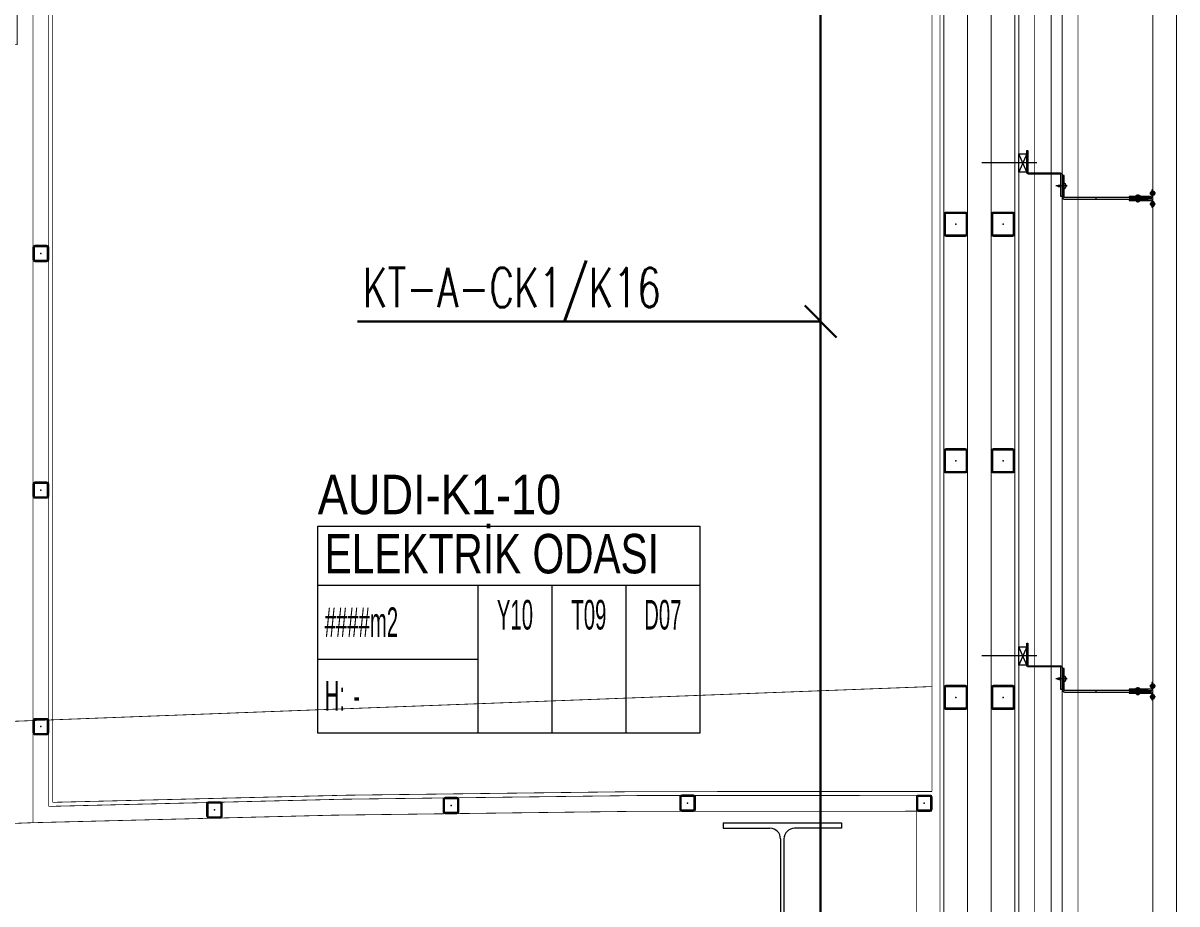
# Model space of a CAD drawing. Extents: x -1457 to 23780, y -2071 to 4205.
# Drawn here: x 10475 to 10767.6, y 2021.1 to 2244.5 of the extents above; entities that cross this region are included whole.
import ezdxf
from ezdxf.enums import TextEntityAlignment as Align

# ---------------------------------------------------------------- set-up
doc = ezdxf.new("R2010")
doc.units = 0
doc.header["$MEASUREMENT"] = 0
doc.linetypes.add('HIDDEN', pattern=[0.375, 0.25, -0.125])
doc.layers.get('0').update_dxf_attribs({"color": 9, "lineweight": 9})
for name, color, linetype, lineweight in [('21', 9, 'Continuous', 9), ('E-KABLO', 7, 'Continuous', 30), ('E-YAZI', 7, 'Continuous', 30), ('M-TEFRIS2-015', 129, 'Continuous', 9)]:
    doc.layers.add(name, color=color, linetype=linetype, lineweight=lineweight)
doc.styles.add('Arial', font='arial.ttf', dxfattribs={"height": 2.5})
doc.styles.add('E-YAZI', font='txttw.shx')
doc.styles.add('MuuM_TEXT-STANDART', font='ARIALN.TTF')

# ---------------------------------------------------------------- blocks, each defined once
blk = doc.blocks.new('0_roomno2-flat-2')
at = {"layer": '21'}
blk.add_lwpolyline([(96.88, -52.5), (0, -52.5), (0, 0), (96.88, 0)], close=True, dxfattribs=at)
for points in [[(0, -15), (96.88, -15)], [(40.62, -15), (40.62, -52.5)], [(59.38, -15), (59.38, -52.5)], [(78.12, -15), (78.12, -52.5)], [(0, -33.75), (40.62, -33.75)]]:
    blk.add_lwpolyline(points, dxfattribs=at)
at = {"layer": '21', "style": 'MuuM_TEXT-STANDART', "width": 0.6}
blk.add_text('H:', height=7.5, dxfattribs=at).set_placement((1.75, -43.04), align=Align.MIDDLE_LEFT)
at = {"layer": '21', "style": 'Arial'}
blk.add_attdef('ODANO', (0, 5.85), '', height=10, dxfattribs=at)
blk.add_attdef('MEKANADI', text='', height=10, dxfattribs=at).set_placement((1.75, -15), align=Align.BOTTOM_LEFT)
at = {"layer": '21', "style": 'MuuM_TEXT-STANDART', "width": 0.6}
for tag, p in [('YER01', (50, -22.5)), ('TAVAN01', (68.75, -22.5)), ('DUVAR01', (87.5, -22.5)), ('YER02', (50, -33.75)), ('TAVAN02', (68.75, -33.75)), ('DUVAR02', (87.5, -33.75)), ('YER03', (50, -45)), ('TAVAN03', (68.75, -45)), ('DUVAR03', (87.5, -45))]:
    blk.add_attdef(tag, text='', height=7.5, dxfattribs=at).set_placement(p, align=Align.MIDDLE_CENTER)
for tag, p in [('M2', (1.75, -24.38)), ('TEMIZTAVANYUKSEKLIGI', (9, -43.04))]:
    blk.add_attdef(tag, text='', height=7.5, dxfattribs=at).set_placement(p, align=Align.MIDDLE_LEFT)
blk = doc.blocks.new('Prf-40x40')
for points in [[(1.5, -2), (-1.5, -2, -0.414214), (-2, -1.5), (-2, 1.5, -0.414214), (-1.5, 2), (1.5, 2, -0.414214), (2, 1.5), (2, -1.5, -0.414214)], [(1.5, -1.7), (-1.5, -1.7, -0.414214), (-1.7, -1.5), (-1.7, 1.5, -0.414214), (-1.5, 1.7), (1.5, 1.7, -0.414214), (1.7, 1.5), (1.7, -1.5, -0.414214)]]:
    blk.add_lwpolyline(points, format="xyb", close=True)
blk.add_point((0, 0))
blk = doc.blocks.new('p- alum kaplama profil')
at = {"lineweight": 13}
blk.add_lwpolyline([(7.12, 12.59), (7.12, 26.49)], dxfattribs=at)
at = {"lineweight": 18}
blk.add_lwpolyline([(4.09, 6.16), (-1.41, 6.16), (-1.41, 6.46), (4.09, 6.46, 0.414214), (4.29, 6.66), (4.29, 14.66, -0.414214), (4.79, 15.16), (10.29, 15.16), (10.29, 14.86), (4.79, 14.86, 0.414214), (4.59, 14.66), (4.59, 6.66, -0.414214)], format="xyb", close=True, dxfattribs=at)
at = {"lineweight": 5}
blk.add_lwpolyline([(9.44, 15.16), (4.79, 15.16), (4.79, 17.16), (9.44, 17.16)], close=True, dxfattribs=at)
for points in [[(4.79, 15.16), (9.44, 17.16)], [(9.44, 15.16), (4.79, 17.16)]]:
    blk.add_lwpolyline(points, dxfattribs=at)
blk.add_lwpolyline([(-2.06, 5.56), (-2.06, -2.34), (-2.06, -15.69), (-1.66, -15.69), (-1.66, -2.34), (-1.66, 5.56), (-1.66, 5.56), (-1.66, 5.57), (-1.66, 5.57), (-1.66, 5.58), (-1.66, 5.58), (-1.65, 5.59), (-1.65, 5.59), (-1.65, 5.59), (-1.65, 5.6), (-1.65, 5.6), (-1.64, 5.61), (-1.64, 5.61), (-1.64, 5.62), (-1.64, 5.62), (-1.63, 5.62), (-1.63, 5.63), (-1.63, 5.63), (-1.62, 5.63), (-1.62, 5.64), (-1.61, 5.64), (-1.61, 5.64), (-1.61, 5.64), (-1.6, 5.65), (-1.6, 5.65), (-1.59, 5.65), (-1.59, 5.65), (-1.58, 5.65), (-1.58, 5.65), (-1.57, 5.66), (-1.57, 5.66), (-1.56, 5.66), (-1.56, 5.66), (3.94, 5.66), (3.94, 6.06), (-1.56, 6.06), (-1.58, 6.06), (-1.61, 6.05), (-1.63, 6.05), (-1.66, 6.05), (-1.68, 6.04), (-1.7, 6.03), (-1.73, 6.03), (-1.75, 6.02), (-1.77, 6.01), (-1.79, 6), (-1.82, 5.99), (-1.84, 5.97), (-1.86, 5.96), (-1.88, 5.94), (-1.89, 5.93), (-1.91, 5.91), (-1.93, 5.89), (-1.95, 5.87), (-1.96, 5.85), (-1.97, 5.83), (-1.99, 5.81), (-2, 5.79), (-2.01, 5.77), (-2.02, 5.75), (-2.03, 5.72), (-2.04, 5.7), (-2.04, 5.68), (-2.05, 5.65), (-2.05, 5.63), (-2.06, 5.61), (-2.06, 5.58)], close=True)
blk.add_lwpolyline([(-1.66, -2.34), (-2.06, -2.34)])
for points in [[(-2.36, -10.84), (-2.36, -16.39), (-2.36, -16.39, -0.414214), (-2.51, -16.54), (-2.51, -16.54), (-4.06, -16.54), (-4.06, -16.84), (-2.51, -16.84), (-2.51, -16.84, 0.414214), (-2.06, -16.39), (-2.06, -10.84)], [(-1.36, -10.84), (-1.66, -10.84), (-1.66, -16.39, 0.414214), (-1.21, -16.84), (-1.21, -16.84), (0.34, -16.84), (0.34, -16.54), (-1.21, -16.54), (-1.21, -16.54, -0.414214), (-1.36, -16.39), (-1.36, -16.39)]]:
    blk.add_lwpolyline(points, format="xyb", close=True)
for points in [[(1.61, 6.87, -10), (0.98, 6.96, -10)], [(1.33, 5.85, -10), (0.98, 5.88, -10)], [(1.56, 7.05, -10), (1.02, 7.13, -10)], [(1.05, 6.91, -10), (1.29, 7.56, -10)], [(1.05, 5.83, -10), (1.05, 6.01, -10)], [(1.29, 4.93, -10), (1.29, 7.8, -10)], [(1.53, 6.82, -10), (1.29, 7.56, -10)], [(1.29, 6.16, -10), (1.29, 6.26, -10)], [(1.53, 5.75, -10), (1.53, 5.92, -10)], [(0.67, 5.66, -10), (1.91, 5.66, -10)], [(0.67, 5.66, -10), (0.67, 5.64, -10), (0.67, 5.62, -10), (0.67, 5.6, -10), (0.68, 5.58, -10), (0.68, 5.56, -10), (0.69, 5.54, -10), (0.69, 5.52, -10), (0.7, 5.5, -10), (0.7, 5.48, -10), (0.71, 5.46, -10), (0.72, 5.45, -10), (0.73, 5.43, -10), (0.74, 5.41, -10), (0.75, 5.4, -10), (0.76, 5.38, -10), (0.77, 5.36, -10), (0.79, 5.35, -10), (0.8, 5.33, -10), (0.81, 5.32, -10), (0.83, 5.31, -10), (0.84, 5.29, -10), (0.86, 5.28, -10), (0.87, 5.27, -10), (0.89, 5.26, -10), (0.91, 5.25, -10), (0.92, 5.24, -10), (0.94, 5.23, -10), (0.96, 5.22, -10), (0.98, 5.21, -10), (1, 5.21, -10), (1.02, 5.2, -10), (1.03, 5.2, -10)], [(0.96, 5.66, -10), (0.97, 5.66, -10), (0.97, 5.66, -10), (0.97, 5.66, -10), (0.98, 5.66, -10), (0.98, 5.66, -10), (0.99, 5.66, -10), (0.99, 5.66, -10), (1, 5.66, -10), (1, 5.67, -10), (1, 5.67, -10), (1.01, 5.67, -10), (1.01, 5.67, -10), (1.01, 5.67, -10), (1.02, 5.68, -10), (1.02, 5.68, -10), (1.02, 5.68, -10), (1.03, 5.69, -10), (1.03, 5.69, -10), (1.03, 5.69, -10), (1.04, 5.7, -10), (1.04, 5.7, -10), (1.04, 5.7, -10), (1.04, 5.71, -10), (1.04, 5.71, -10), (1.05, 5.72, -10), (1.05, 5.72, -10), (1.05, 5.72, -10), (1.05, 5.73, -10), (1.05, 5.73, -10), (1.05, 5.74, -10), (1.05, 5.74, -10), (1.05, 5.75, -10)], [(1.03, 5.2, -10), (1.04, 5.2, -10), (1.05, 5.19, -10), (1.05, 5.19, -10), (1.06, 5.19, -10), (1.06, 5.19, -10), (1.07, 5.19, -10), (1.07, 5.19, -10), (1.08, 5.19, -10), (1.08, 5.19, -10), (1.09, 5.19, -10), (1.09, 5.18, -10), (1.1, 5.18, -10), (1.1, 5.18, -10), (1.11, 5.18, -10), (1.11, 5.18, -10), (1.12, 5.18, -10), (1.12, 5.18, -10), (1.13, 5.18, -10), (1.13, 5.18, -10), (1.14, 5.18, -10), (1.15, 5.18, -10), (1.15, 5.18, -10), (1.16, 5.17, -10), (1.16, 5.17, -10), (1.17, 5.17, -10), (1.17, 5.17, -10), (1.18, 5.17, -10), (1.18, 5.17, -10), (1.19, 5.17, -10), (1.19, 5.17, -10), (1.2, 5.17, -10), (1.2, 5.17, -10)], [(1.05, 5.75, -10), (1.05, 5.83, -10)], [(1.2, 5.17, -10), (1.2, 5.2, -10)], [(1.38, 5.2, -10), (1.2, 5.2, -10)], [(1.38, 5.17, -10), (1.38, 5.2, -10)], [(1.38, 5.17, -10), (1.38, 5.17, -10), (1.39, 5.17, -10), (1.39, 5.17, -10), (1.4, 5.17, -10), (1.41, 5.17, -10), (1.41, 5.17, -10), (1.42, 5.17, -10), (1.42, 5.17, -10), (1.43, 5.17, -10), (1.43, 5.18, -10), (1.44, 5.18, -10), (1.44, 5.18, -10), (1.45, 5.18, -10), (1.45, 5.18, -10), (1.46, 5.18, -10), (1.46, 5.18, -10), (1.47, 5.18, -10), (1.47, 5.18, -10), (1.48, 5.18, -10), (1.48, 5.18, -10), (1.49, 5.18, -10), (1.5, 5.19, -10), (1.5, 5.19, -10), (1.51, 5.19, -10), (1.51, 5.19, -10), (1.52, 5.19, -10), (1.52, 5.19, -10), (1.53, 5.19, -10), (1.53, 5.19, -10), (1.54, 5.19, -10), (1.54, 5.2, -10), (1.55, 5.2, -10)], [(1.53, 5.75, -10), (1.53, 5.74, -10), (1.53, 5.74, -10), (1.53, 5.73, -10), (1.53, 5.73, -10), (1.53, 5.72, -10), (1.54, 5.72, -10), (1.54, 5.72, -10), (1.54, 5.71, -10), (1.54, 5.71, -10), (1.54, 5.7, -10), (1.54, 5.7, -10), (1.55, 5.7, -10), (1.55, 5.69, -10), (1.55, 5.69, -10), (1.55, 5.69, -10), (1.56, 5.68, -10), (1.56, 5.68, -10), (1.56, 5.68, -10), (1.57, 5.67, -10), (1.57, 5.67, -10), (1.58, 5.67, -10), (1.58, 5.67, -10), (1.58, 5.67, -10), (1.59, 5.66, -10), (1.59, 5.66, -10), (1.6, 5.66, -10), (1.6, 5.66, -10), (1.6, 5.66, -10), (1.61, 5.66, -10), (1.61, 5.66, -10), (1.62, 5.66, -10), (1.62, 5.66, -10)], [(1.55, 5.2, -10), (1.57, 5.2, -10), (1.59, 5.21, -10), (1.6, 5.21, -10), (1.62, 5.22, -10), (1.64, 5.23, -10), (1.66, 5.24, -10), (1.68, 5.25, -10), (1.69, 5.26, -10), (1.71, 5.27, -10), (1.73, 5.28, -10), (1.74, 5.29, -10), (1.76, 5.31, -10), (1.77, 5.32, -10), (1.78, 5.33, -10), (1.8, 5.35, -10), (1.81, 5.36, -10), (1.82, 5.38, -10), (1.83, 5.4, -10), (1.84, 5.41, -10), (1.85, 5.43, -10), (1.86, 5.45, -10), (1.87, 5.46, -10), (1.88, 5.48, -10), (1.89, 5.5, -10), (1.89, 5.52, -10), (1.9, 5.54, -10), (1.9, 5.56, -10), (1.9, 5.58, -10), (1.91, 5.6, -10), (1.91, 5.62, -10), (1.91, 5.64, -10), (1.91, 5.66, -10)], [(-2.86, -13.04, 0), (-0.86, -13.04, 0)], [(-2.36, -12.52, 0), (-2.4, -12.53, 0), (-2.43, -12.56, 0), (-2.47, -12.58, 0), (-2.5, -12.6, 0), (-2.53, -12.63, 0), (-2.56, -12.66, 0), (-2.59, -12.69, 0), (-2.61, -12.73, 0), (-2.63, -12.76, 0), (-2.65, -12.8, 0), (-2.67, -12.84, 0), (-2.68, -12.88, 0), (-2.69, -12.92, 0), (-2.7, -12.96, 0), (-2.71, -13, 0), (-2.71, -13.04, 0), (-2.71, -13.08, 0), (-2.7, -13.13, 0), (-2.69, -13.17, 0), (-2.68, -13.21, 0), (-2.67, -13.25, 0), (-2.65, -13.28, 0), (-2.63, -13.32, 0), (-2.61, -13.36, 0), (-2.59, -13.39, 0), (-2.56, -13.42, 0), (-2.53, -13.45, 0), (-2.5, -13.48, 0), (-2.47, -13.51, 0), (-2.43, -13.53, 0), (-2.4, -13.55, 0), (-2.36, -13.57, 0)], [(-2.36, -13.04, 0), (-2.36, -12.52, 0)], [(-2.36, -13.04, 0), (-2.36, -12.73, 0)], [(-2.36, -12.73, 0), (-2.36, -13.04, 0)], [(-1.36, -12.73, 0), (-2.36, -12.73, 0)], [(-2.36, -13.04, 0), (-2.36, -13.36, 0)], [(-2.36, -13.04, 0), (-2.36, -13.57, 0)], [(-2.36, -13.36, 0), (-2.36, -13.04, 0)], [(-1.36, -13.36, 0), (-2.36, -13.36, 0)], [(-1.36, -13.04, 0), (-1.36, -12.37, 0)], [(-1.36, -13.72, 0), (-1.32, -13.68, 0), (-1.29, -13.65, 0), (-1.26, -13.61, 0), (-1.23, -13.58, 0), (-1.2, -13.54, 0), (-1.18, -13.5, 0), (-1.16, -13.45, 0), (-1.14, -13.41, 0), (-1.12, -13.37, 0), (-1.1, -13.32, 0), (-1.09, -13.28, 0), (-1.08, -13.23, 0), (-1.07, -13.18, 0), (-1.06, -13.14, 0), (-1.06, -13.09, 0), (-1.06, -13.04, 0), (-1.06, -12.99, 0), (-1.06, -12.95, 0), (-1.07, -12.9, 0), (-1.08, -12.85, 0), (-1.09, -12.81, 0), (-1.1, -12.76, 0), (-1.12, -12.72, 0), (-1.14, -12.67, 0), (-1.16, -12.63, 0), (-1.18, -12.59, 0), (-1.2, -12.55, 0), (-1.23, -12.51, 0), (-1.26, -12.47, 0), (-1.29, -12.43, 0), (-1.32, -12.4, 0), (-1.36, -12.37, 0)], [(-1.36, -13.04, 0), (-1.36, -13.72, 0)], [(-3.84, -17.04, 0), (-3.81, -17.07, 0), (-3.78, -17.1, 0), (-3.75, -17.12, 0), (-3.72, -17.15, 0), (-3.69, -17.17, 0), (-3.66, -17.19, 0), (-3.62, -17.21, 0), (-3.59, -17.23, 0), (-3.55, -17.24, 0), (-3.52, -17.26, 0), (-3.48, -17.27, 0), (-3.44, -17.28, 0), (-3.4, -17.28, 0), (-3.36, -17.29, 0), (-3.32, -17.29, 0), (-3.29, -17.29, 0), (-3.25, -17.29, 0), (-3.21, -17.29, 0), (-3.17, -17.28, 0), (-3.13, -17.28, 0), (-3.09, -17.27, 0), (-3.06, -17.26, 0), (-3.02, -17.24, 0), (-2.98, -17.23, 0), (-2.95, -17.21, 0), (-2.91, -17.19, 0), (-2.88, -17.17, 0), (-2.85, -17.15, 0), (-2.82, -17.12, 0), (-2.79, -17.1, 0), (-2.76, -17.07, 0), (-2.73, -17.04, 0)], [(-3.29, -17.04, 0), (-3.84, -17.04, 0)], [(-2.85, -16.54, 0), (-2.86, -16.51, 0), (-2.87, -16.47, 0), (-2.89, -16.44, 0), (-2.91, -16.41, 0), (-2.93, -16.38, 0), (-2.96, -16.35, 0), (-2.98, -16.33, 0), (-3.01, -16.31, 0), (-3.04, -16.29, 0), (-3.07, -16.27, 0), (-3.11, -16.25, 0), (-3.14, -16.24, 0), (-3.18, -16.23, 0), (-3.21, -16.22, 0), (-3.25, -16.22, 0), (-3.29, -16.22, 0), (-3.32, -16.22, 0), (-3.36, -16.22, 0), (-3.39, -16.23, 0), (-3.43, -16.24, 0), (-3.46, -16.25, 0), (-3.5, -16.27, 0), (-3.53, -16.29, 0), (-3.56, -16.31, 0), (-3.59, -16.33, 0), (-3.61, -16.35, 0), (-3.64, -16.38, 0), (-3.66, -16.41, 0), (-3.68, -16.44, 0), (-3.7, -16.47, 0), (-3.71, -16.51, 0), (-3.73, -16.54, 0)], [(-3.29, -16.54, 0), (-3.73, -16.54, 0)], [(-3.29, -16.54, 0), (-3.55, -16.54, 0)], [(-3.55, -16.54, 0), (-3.29, -16.54, 0)], [(-3.55, -17.04, 0), (-3.55, -16.54, 0)], [(-3.29, -17.54, 0), (-3.29, -16.04, 0)], [(-3.29, -16.54, 0), (-2.85, -16.54, 0)], [(-3.29, -16.54, 0), (-3.03, -16.54, 0)], [(-3.03, -16.54, 0), (-3.29, -16.54, 0)], [(-3.29, -17.04, 0), (-2.73, -17.04, 0)], [(-3.03, -17.04, 0), (-3.03, -16.54, 0)], [(-0.56, -17.04, 0), (-1.11, -17.04, 0)], [(0, -17.04, 0), (-0.03, -17.07, 0), (-0.06, -17.1, 0), (-0.09, -17.12, 0), (-0.12, -17.15, 0), (-0.15, -17.17, 0), (-0.18, -17.19, 0), (-0.22, -17.21, 0), (-0.25, -17.23, 0), (-0.29, -17.24, 0), (-0.33, -17.26, 0), (-0.36, -17.27, 0), (-0.4, -17.28, 0), (-0.44, -17.28, 0), (-0.48, -17.29, 0), (-0.52, -17.29, 0), (-0.56, -17.29, 0), (-0.59, -17.29, 0), (-0.63, -17.29, 0), (-0.67, -17.28, 0), (-0.71, -17.28, 0), (-0.75, -17.27, 0), (-0.79, -17.26, 0), (-0.82, -17.24, 0), (-0.86, -17.23, 0), (-0.89, -17.21, 0), (-0.93, -17.19, 0), (-0.96, -17.17, 0), (-0.99, -17.15, 0), (-1.02, -17.12, 0), (-1.05, -17.1, 0), (-1.08, -17.07, 0), (-1.11, -17.04, 0)], [(-1, -16.54, 0), (-0.98, -16.51, 0), (-0.97, -16.47, 0), (-0.95, -16.44, 0), (-0.93, -16.41, 0), (-0.91, -16.38, 0), (-0.88, -16.35, 0), (-0.86, -16.33, 0), (-0.83, -16.31, 0), (-0.8, -16.29, 0), (-0.77, -16.27, 0), (-0.73, -16.25, 0), (-0.7, -16.24, 0), (-0.66, -16.23, 0), (-0.63, -16.22, 0), (-0.59, -16.22, 0), (-0.56, -16.22, 0), (-0.52, -16.22, 0), (-0.48, -16.22, 0), (-0.45, -16.23, 0), (-0.41, -16.24, 0), (-0.38, -16.25, 0), (-0.34, -16.27, 0), (-0.31, -16.29, 0), (-0.28, -16.31, 0), (-0.25, -16.33, 0), (-0.23, -16.35, 0), (-0.2, -16.38, 0), (-0.18, -16.41, 0), (-0.16, -16.44, 0), (-0.14, -16.47, 0), (-0.13, -16.51, 0), (-0.12, -16.54, 0)], [(-0.56, -16.54, 0), (-1, -16.54, 0)], [(-0.56, -16.54, 0), (-0.82, -16.54, 0)], [(-0.82, -16.54, 0), (-0.56, -16.54, 0)], [(-0.82, -17.04, 0), (-0.82, -16.54, 0)], [(-0.56, -17.54, 0), (-0.56, -16.04, 0)], [(-0.56, -16.54, 0), (-0.3, -16.54, 0)], [(-0.56, -16.54, 0), (-0.12, -16.54, 0)], [(-0.3, -16.54, 0), (-0.56, -16.54, 0)], [(-0.56, -17.04, 0), (0, -17.04, 0)], [(-0.3, -17.04, 0), (-0.3, -16.54, 0)]]:
    blk.add_polyline3d(points)
blk = doc.blocks.new('prf-300')
at = {"linetype": 'Continuous'}
for p, q in [((0, 29), (30, 29)), ((0, 29), (0, 27.6)), ((0, 27.6), (11.88, 27.6)), ((30, 27.6), (18.13, 27.6)), ((30, 29), (30, 27.6)), ((14.58, 24.9), (14.58, 4.1)), ((15.43, 24.9), (15.43, 4.1)), ((0, 1.4), (11.88, 1.4)), ((0, 0), (0, 1.4)), ((30, 1.4), (18.13, 1.4)), ((30, 0), (30, 1.4)), ((0, 0), (30, 0))]:
    blk.add_line(p, q, dxfattribs=at)
for centre, start, end in [((11.88, 24.9), 0, 90), ((18.13, 24.9), 90, 180), ((11.88, 4.1), 270, 0), ((18.13, 4.1), 180, 270)]:
    blk.add_arc(centre, 2.7, start, end, dxfattribs=at)
blk = doc.blocks.new('prf-60x60')
for points in [[(-2.5, -6), (2.5, -6, 0.414214), (3, -5.5), (3, -0.5, 0.414214), (2.5, 0), (-2.5, 0, 0.414214), (-3, -0.5), (-3, -5.5, 0.414214)], [(-2.5, -5.7), (2.5, -5.7, 0.414214), (2.7, -5.5), (2.7, -0.5, 0.414214), (2.5, -0.3), (-2.5, -0.3, 0.414214), (-2.7, -0.5), (-2.7, -5.5, 0.414214)]]:
    blk.add_lwpolyline(points, format="xyb", close=True)
at = {"color": 252}
blk.add_point((0, -3), dxfattribs=at)

msp = doc.modelspace()

# ---------------------------------------------------------------- linework, layer by layer
at = {"layer": 'E-KABLO', "color": 6}
msp.add_line((10677.25, 1964.56), (10677.25, 2258.33), dxfattribs=at)
at = {"layer": 'E-YAZI'}
for p, q in [((10673.21, 2172.82), (10681.29, 2164.74)), ((10559.83, 2168.78), (10677.25, 2168.78))]:
    msp.add_line(p, q, dxfattribs=at)
at = {"layer": 'M-TEFRIS2-015', "linetype": 'HIDDEN', "lineweight": 0, "const_width": 0.2}
for points in [[(7067.5, 861.68), (7067.5, 861.68), (7067.5, 2865), (10767.5, 2865), (10767.49, 1989.75)], [(7073.5, 861.68), (7073.5, 2859), (10761.5, 2859), (10761.5, 1989.75)], [(10742.5, 1990.05), (10742.5, 2840), (9855, 2840)], [(10738.5, 1990.05), (10738.5, 2836), (9848.37, 2836)], [(10735.7, 1998.05), (10735.71, 2833.2), (9855, 2833.25)], [(10731.5, 2000.27), (10731.5, 2829), (9855, 2829)], [(10727.5, 2365), (10727.5, 2009.45), (10707.5, 2009.45), (10707.5, 2365)], [(10726.5, 2365), (10726.5, 2010.45), (10708.5, 2010.45), (10708.5, 2365)], [(10720.5, 2365), (10720.5, 2016.45), (10714.5, 2016.45), (10714.5, 2365)], [(10477.5, 2248.5), (10477.5, 2041.66)], [(10701.5, 1992.58), (10701.5, 2044.59)]]:
    msp.add_lwpolyline(points, dxfattribs=at)
msp.add_lwpolyline([(10482.5, 2046.82), (10482.5, 2253), (10472.5, 2253), (10472.5, 2353), (10482.5, 2353), (10482.5, 2363), (10705.5, 2363), (10705.5, 2049.58, 0.008933), (10482.5, 2046.82)], format="xyb", close=True, dxfattribs=at)
for points in [[(10247.5, 2035.27, -0.008074), (10467.5, 2046.51), (10467.5, 2230), (10412.5, 2230), (10412.5, 2240), (10472.5, 2240), (10472.5, 2253), (10482.5, 2253), (10482.5, 2230), (10482.5, 2230), (10482.5, 2046.82, -0.008933), (10705.5, 2049.58, -0.008933)], [(10246.5, 2034.2, -0.008166), (10468.5, 2045.54), (10468.5, 2231), (10413.5, 2231), (10413.5, 2239), (10473.5, 2239), (10473.5, 2252), (10481.5, 2252), (10481.5, 2230), (10481.5, 2045.79, -0.008974), (10705.5, 2048.58, -0.008974)], [(7129.5, 979.76, -0.152644), (10705.5, 2076.19, -0.10573)], [(10242.5, 2029.91, -0.009432), (10477.5, 2041.66, -0.009196), (10705.5, 2044.57, -0.009229)]]:
    msp.add_lwpolyline(points, format="xyb", dxfattribs=at)

# ---------------------------------------------------------------- block references
at = {"layer": 'M-TEFRIS2-015', "linetype": 'HIDDEN', "lineweight": 0}
for name, p, rotation in [('p- alum kaplama profil', (10744.66, 2201.86), 90), ('prf-60x60', (10714.5, 2193.45), 270), ('prf-60x60', (10726.5, 2193.45), 270), ('prf-60x60', (10714.5, 2133.45), 270), ('prf-60x60', (10726.5, 2133.45), 270), ('p- alum kaplama profil', (10744.66, 2076.86), 90), ('prf-60x60', (10714.5, 2073.45), 270), ('prf-60x60', (10726.5, 2073.45), 270), ('prf-300', (10652.5, 2012.65), 359.9912082036496)]:
    msp.add_blockref(name, p, dxfattribs=dict(at, rotation=rotation))
at = {"layer": 'M-TEFRIS2-015', "linetype": 'HIDDEN', "lineweight": 0, "xscale": -1, "rotation": 90}
for p in [(10479.5, 2186.02), (10479.5, 2126.02), (10479.5, 2066.02)]:
    msp.add_blockref('Prf-40x40', p, dxfattribs=at)
at = {"layer": 'M-TEFRIS2-015', "linetype": 'HIDDEN', "lineweight": 0}
ref = msp.add_blockref('0_roomno2-flat-2', (10549.73, 2116.9), dxfattribs=at)
ref.add_attrib('ODANO', 'AUDI-K1-10', dxfattribs={"layer": '21', "height": 10, "style": 'MuuM_TEXT-STANDART'}).set_placement((10549.73, 2116.9), align=Align.BOTTOM_LEFT)
ref.add_attrib('MEKANADI', 'ELEKTRİK ODASI', dxfattribs={"layer": '21', "height": 10, "style": 'MuuM_TEXT-STANDART', "width": 0.9}).set_placement((10551.48, 2101.9), align=Align.BOTTOM_LEFT)
ref.add_attrib('M2', '####m2', dxfattribs={"layer": '21', "height": 7.5, "style": 'MuuM_TEXT-STANDART', "width": 0.6}).set_placement((10551.48, 2092.52), align=Align.MIDDLE_LEFT)
ref.add_attrib('TEMIZTAVANYUKSEKLIGI', '-', dxfattribs={"layer": '21', "height": 7.5, "style": 'MuuM_TEXT-STANDART', "width": 0.6}).set_placement((10558.73, 2073.86), align=Align.MIDDLE_LEFT)
ref.add_attrib('YER01', 'Y10', dxfattribs={"layer": '21', "height": 7.5, "style": 'MuuM_TEXT-STANDART', "width": 0.6}).set_placement((10599.73, 2094.4), align=Align.MIDDLE_CENTER)
ref.add_attrib('TAVAN01', 'T09', dxfattribs={"layer": '21', "height": 7.5, "style": 'MuuM_TEXT-STANDART', "width": 0.6}).set_placement((10618.48, 2094.4), align=Align.MIDDLE_CENTER)
ref.add_attrib('DUVAR01', 'D07', dxfattribs={"layer": '21', "height": 7.5, "style": 'MuuM_TEXT-STANDART', "width": 0.6}).set_placement((10637.23, 2094.4), align=Align.MIDDLE_CENTER)
at = {"layer": 'M-TEFRIS2-015', "linetype": 'HIDDEN', "lineweight": 0, "xscale": -1}
for p in [(10643.52, 2046.6), (10703.52, 2046.59), (10523.52, 2044.88), (10583.52, 2046.03)]:
    msp.add_blockref('Prf-40x40', p, dxfattribs=at)

# ---------------------------------------------------------------- texts
at = {"layer": 'E-KABLO', "color": 3, "linetype": 'Continuous', "style": 'E-YAZI', "width": 0.7}
msp.add_text('KT-A-CK1/K16', height=10, dxfattribs=at).set_placement((10561.12, 2172.37))

doc.saveas('drawing.dxf')
